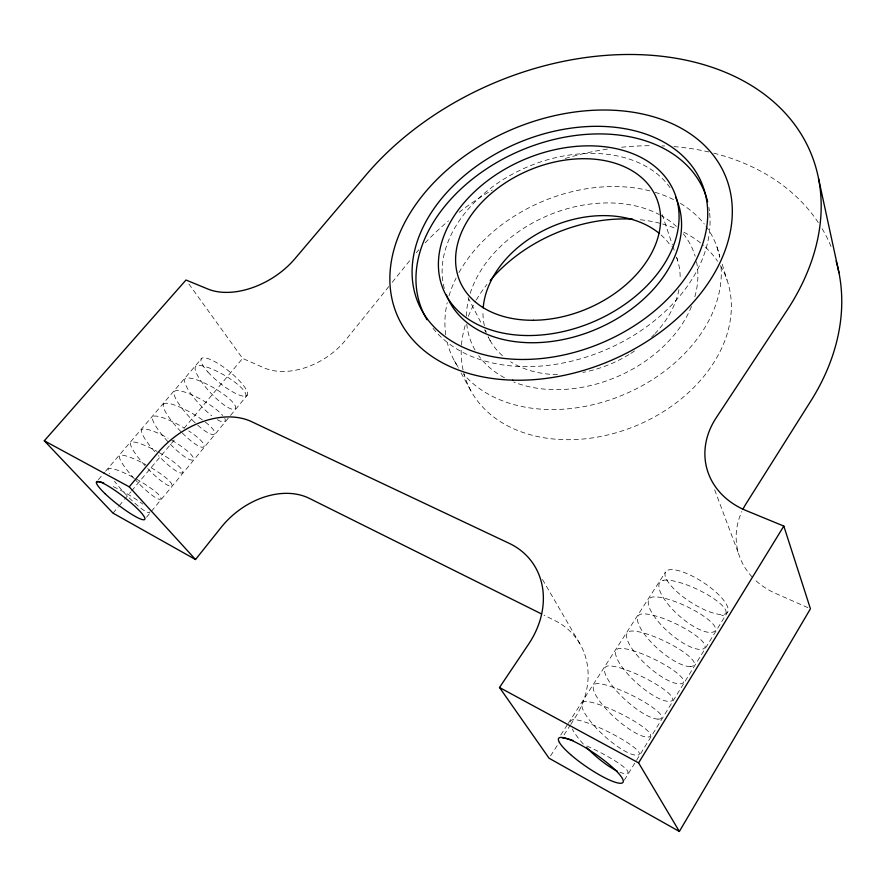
<?xml version="1.0" encoding="UTF-8"?>
<svg xmlns="http://www.w3.org/2000/svg" width="886" height="886" viewBox="0 0 886 886"><rect width="100%" height="100%" fill="white"/><g stroke="black" fill="none" stroke-linecap="round" stroke-linejoin="round"><path stroke-width="0.66" stroke-dasharray="4.43 3.32" d="M624.364 780.112L727.439 612.37A36.957 11.706 33.1 0 0 687.104 573.663A36.957 11.706 33.1 0 0 675.176 590.087A36.957 11.706 33.1 0 0 727.439 612.37M560.772 735.026L567.505 724.56M568.247 723.397L665.441 572.146M550.56 755.891L559.531 741.914M564.017 734.926L569.997 725.601M570.739 724.438L575.224 717.45A78.81 67.546 -39.7 0 0 555.123 620.698L544.015 615.172M388.821 286.543L345.75 339.925A61.854 42.03 -32 0 1 263.818 367.756L242.62 358.409L187.622 282.257M392.265 282.269L411.226 258.778M146.522 517.236L229.651 416.52M230.526 415.456L247.161 395.311M113.009 513.149L118.336 506.781M119.222 505.729L123.663 500.424M124.549 499.372L130.763 491.951M131.649 490.888L174.265 440.01M184.022 428.359L242.62 358.409M98.368 479.669L104.648 472.304M105.545 471.252L201.487 358.631M807.932 607.663L775.394 593.321A78.477 66.904 -11.3 0 1 754.008 578.901M542.498 579.499L580.275 644.476M454.463 360.912L458.405 368.089M461.03 372.862L470.876 390.804M468.052 297.463L482.106 324.929M484.62 329.825L485.871 332.272M488.374 337.178L490.246 340.844M714.659 489.825L738.758 554.149M662.174 214.589L672.352 244.746M672.795 246.053L674.567 251.303M676.782 257.848L677.668 260.473M717.007 247.128L719.809 256.342M722.212 264.238L727.018 280.031M752.17 577.019A78.477 66.904 -11.3 0 1 741.848 511.51M416.254 252.731A247.371 185.329 -22.8 0 1 418.856 249.741M425.114 242.908A247.371 185.329 -22.8 0 1 448.549 220.802M459.136 212.275A247.371 185.329 -22.8 0 1 492.217 190.025M565.279 158.45A247.371 185.329 -22.8 0 1 607.951 148.981M621.54 147.264A247.371 185.329 -22.8 0 1 651.299 145.681M662.008 145.88A247.371 185.329 -22.8 0 1 664.666 145.991M673.947 146.6A247.371 185.329 -22.8 0 1 708.756 151.949M713.751 153.156A247.371 185.329 -22.8 0 1 818.686 223.172M822.13 228.688A247.371 185.329 -22.8 0 1 831.888 248.601M720.418 265.689A139.822 104.326 -22.8 0 1 636.07 425.756A139.822 104.326 -22.8 0 1 463.699 372.596M463.09 370.049A139.822 104.326 -22.8 0 1 461.373 346.415M461.473 345.075A139.822 104.326 -22.8 0 1 465.626 324.032M468.373 316.269A139.822 104.326 -22.8 0 1 475.727 301.03M476.347 299.966A139.822 104.326 -22.8 0 1 486.957 284.428M640.345 219.761A139.822 104.326 -22.8 0 1 661.377 223.649M662.573 223.981A139.822 104.326 -22.8 0 1 676.317 228.743M683.848 232.232A139.822 104.326 -22.8 0 1 703.451 245.4M705.444 247.205A139.822 104.326 -22.8 0 1 717.594 261.248M705.92 226.14A143.355 104.792 -22.9 0 1 719.775 257.472M721.049 266.93A143.355 104.792 -22.9 0 1 622.88 395.001A143.355 104.792 -22.9 0 1 463.588 374.125M457.896 366.594A143.355 104.792 -22.9 0 1 447.286 342.594M445.769 334.864A143.355 104.792 -22.9 0 1 447.22 302.691M448.992 295.913A143.355 104.792 -22.9 0 1 456.091 278.049M458.97 272.578A143.355 104.792 -22.9 0 1 650.258 190.966M655.064 192.306A143.355 104.792 -22.9 0 1 674.213 199.937M680.393 203.359A143.355 104.792 -22.9 0 1 704.292 224.036M676.505 257.117A102.289 74.701 -23 0 1 680.116 279.611M678.942 289.722A102.289 74.701 -23 0 1 655.131 333.479M654.267 334.387A102.289 74.701 -23 0 1 651.598 337.079M634.509 350.989A102.289 74.701 -23 0 1 630.068 353.879M628.927 354.588A102.289 74.701 -23 0 1 586.909 371.577M585.613 371.865A102.289 74.701 -23 0 1 583.032 372.386M557.471 374.656A102.289 74.701 -23 0 1 510.624 361.776M502.484 355.696A102.289 74.701 -23 0 1 488.097 336.669M486.314 332.339A102.289 74.701 -23 0 1 485.561 330.124M484.354 325.594A102.289 74.701 -23 0 1 483.025 310.255M661.045 234.945A102.289 74.701 -23 0 1 671.167 246.651M683.316 233.838A120.064 87.725 -22.9 0 1 695.156 256.242M696.518 261.68A120.064 87.725 -22.9 0 1 694.834 296.799M691.479 306.478A120.064 87.725 -22.9 0 1 513.736 382.01M504.466 377.735A120.064 87.725 -22.9 0 1 478.684 355.696M475.062 350.07A120.064 87.725 -22.9 0 1 466.767 323.999M466.435 316.191A120.064 87.725 -22.9 0 1 468.616 299.136M470.189 293.432A120.064 87.725 -22.9 0 1 659.273 214.523M660.325 215.088A120.064 87.725 -22.9 0 1 676.395 226.473M708.855 207.379A153.056 108.347 -23.1 0 1 709.387 210.868M709.653 213.216A153.056 108.347 -23.1 0 1 603.1 350.934A153.056 108.347 -23.1 0 1 432.379 327.532M444.307 288.482A124.616 88.146 -23.1 0 1 524.523 168.185A124.616 88.146 -23.1 0 1 670.026 187.622M690.316 666.505A37.223 12.072 41.6 0 1 650.656 641.674A37.223 12.072 41.6 0 1 641.708 613.976A36.902 8.915 25.4 0 1 687.414 629.979A36.902 8.915 25.4 0 1 700.87 649.36A37.002 12.437 41.5 0 1 661.222 624.984A37.002 12.437 41.5 0 1 652.572 597.042A36.714 9.303 25.3 0 1 698.223 612.658A36.714 9.303 25.3 0 1 711.314 632.394A36.791 12.792 41.4 0 1 671.677 608.472A36.791 12.792 41.4 0 1 663.326 580.286M663.326 580.275A36.525 9.68 25.1 0 1 708.911 595.525A36.525 9.68 25.1 0 1 721.658 615.604M657.921 719.122A37.688 7.265 26 0 0 642.97 701.225A37.688 7.265 26 0 0 597.042 683.593A38.12 10.543 42.1 0 0 607.242 710.251A38.12 10.543 42.1 0 0 646.902 737.03A37.888 6.822 26.1 0 0 631.541 719.543A37.888 6.822 26.1 0 0 585.568 701.49A38.342 10.134 42.2 0 0 596.09 727.86A38.342 10.134 42.2 0 0 635.738 755.149A38.098 6.368 26.3 0 0 619.978 738.071A38.098 6.368 26.3 0 0 573.951 719.587A38.585 9.724 42.3 0 0 570.529 724.549M586.875 746.001A38.297 5.914 26.4 0 1 620.931 764.862A38.297 5.914 26.4 0 1 624.453 773.489A38.585 9.724 42.3 0 1 619.89 772.249M657.933 719.1A37.888 10.942 42 0 1 618.273 692.83A37.888 10.942 42 0 1 608.394 665.918A37.489 7.686 25.9 0 1 654.267 683.117A37.489 7.686 25.9 0 1 668.841 701.391A37.666 11.33 41.8 0 1 629.182 675.597A37.666 11.33 41.8 0 1 619.613 648.408A37.29 8.107 25.7 0 1 665.441 665.198A37.29 8.107 25.7 0 1 679.628 683.859A37.445 11.706 41.7 0 1 639.98 658.542A37.445 11.706 41.7 0 1 630.721 631.098A37.101 8.517 25.6 0 1 676.483 647.489A37.101 8.517 25.6 0 1 690.305 666.516M583.342 744.063A38.585 9.724 42.3 0 1 572.267 729.023M197.744 425.202A29.227 6.634 47 0 0 214.39 434.018A29.504 6.468 30 0 0 205.164 421.969M195.23 422.899A29.227 6.634 47 0 1 174.287 391.546A29.371 6.723 30 0 1 195.961 396.773A29.371 6.723 30 0 1 222.796 415.556M147.718 468.517A29.725 5.56 46.7 0 0 171.651 485.772A30.058 5.382 29.6 0 0 149.236 466.568M145.215 465.837A29.725 5.56 46.7 0 1 130.707 442.723A29.914 5.659 29.7 0 1 157.066 451.373M245.477 396.363A29.094 7.232 30.2 0 0 225.232 375.764A29.094 7.232 30.2 0 0 195.518 366.616A28.983 7.132 47.2 0 0 210.868 393.14A28.983 7.132 47.2 0 0 235.211 408.8A29.227 6.977 30.1 0 0 214.645 388.389A29.227 6.977 30.1 0 0 184.952 379.02A29.105 6.889 47.1 0 0 191.586 394.702A29.105 6.889 47.1 0 0 211.787 415.822M170.389 444.285A29.471 6.113 46.9 0 0 193.203 459.668A29.781 5.936 29.8 0 0 171.463 440.065M167.897 441.649A29.471 6.113 46.9 0 1 152.68 416.918A29.637 6.202 29.9 0 1 184.044 427.949M158.738 452.303A29.914 5.659 29.7 0 1 182.461 472.681A29.592 5.837 46.8 0 1 158.472 455.692M132.911 477.2A30.202 5.106 29.5 0 0 108.347 468.982A29.98 4.995 46.5 0 0 109.543 473.711M136.289 479.038A30.202 5.106 29.5 0 1 160.72 499.017A29.847 5.283 46.6 0 1 135.602 480.123M217.325 419.676A29.105 6.889 47.1 0 0 224.845 421.359A29.371 6.723 30 0 0 224.811 418.469M182.228 432.955A29.349 6.368 46.9 0 0 203.846 446.788A29.637 6.202 29.9 0 0 188.751 430.928M180.965 431.67A29.349 6.368 46.9 0 1 163.533 404.182M154.784 451.661A29.592 5.837 46.8 0 1 141.738 429.765A29.781 5.936 29.8 0 1 168.141 438.182M134.882 503.226A29.98 4.995 46.5 0 0 149.712 512.341A30.345 4.818 29.4 0 0 149.933 511.798M132.357 500.911A29.98 4.995 46.5 0 1 114.516 481.231M134.351 478.772A29.847 5.283 46.6 0 1 119.566 455.803A30.058 5.382 29.6 0 1 145.88 464.685M163.533 404.171A29.504 6.468 30 0 1 202.484 419.975M113.297 486.658A30.345 4.818 29.4 0 1 142.856 504.134M207.867 371.965A29.293 7.487 38.7 0 0 246.829 395.654A29.293 7.487 38.7 0 0 218.067 363.526A29.293 7.487 38.7 0 0 207.867 371.965"/><path stroke-width="1.33" d="M44.3 440.785L129.234 486.824L157.475 453.189A75.941 53.038 -38.2 0 1 251.502 421.625L509.24 543.362A85.277 69.928 -37.3 0 1 528.577 644.188L499.505 687.492L549.065 758.228L679.363 831.456L810.435 608.771L783.822 526.085L746.245 510.624A84.89 69.208 -13.7 0 1 716.154 417.871L786.879 310.565A264.848 187.378 -23.1 0 0 709.077 66.306A264.848 187.378 -23.1 0 0 366.007 174.974L294.828 258.834A65.83 41.974 -31.4 0 1 207.9 289.035L186.005 280.02L44.3 440.785L113.009 513.149L195.518 559.52L221.19 527.347A70.78 52.263 -39.8 0 1 309.402 498.397L541.545 613.943M679.363 831.456L638.596 762.868L783.822 526.085M499.505 687.492L638.596 762.868M129.234 486.824L195.518 559.52M818.531 178.485L838.976 272.755M742.966 509.195A78.477 66.904 -11.3 0 1 746.167 503.558L810.812 401.026A247.371 185.329 -22.8 0 0 836.14 261.093M490.202 280.452A139.822 104.326 -22.8 0 1 632.626 219.141M483.18 307.841A102.289 74.701 -23 0 1 552.476 226.34A102.289 74.701 -23 0 1 659.195 233.361M427.03 319.724A153.056 108.347 -23.1 0 1 521.511 150.177A153.056 108.347 -23.1 0 1 707.648 201.698M675.597 197.224A124.616 88.146 -23.1 0 1 596.455 329.127A124.616 88.146 -23.1 0 1 446.444 295.038M617.132 771.042A38.585 9.724 42.3 0 1 586.454 747.374M562.211 737.894A38.297 5.914 26.4 0 1 572.954 740.486M97.006 482.294A30.345 4.818 29.4 0 1 101.613 482.228M102.61 482.493A30.345 4.818 29.4 0 1 103.706 482.815M512.706 380.149A178.274 125.668 -23.1 0 0 727.517 181.597A178.274 125.668 -23.1 0 0 443.033 173.59A178.274 125.668 -23.1 0 0 512.706 380.149M570.562 754.551A38.984 7.775 34.4 0 0 622.924 782.449A38.984 7.775 34.4 0 0 578.979 743.996A38.984 7.775 34.4 0 0 570.562 754.551M104.969 493.591A30.556 4.873 37.9 0 0 144.551 519.573A30.556 4.873 37.9 0 0 112.389 488.684A30.556 4.873 37.9 0 0 104.969 493.591M525.165 359.45A153.909 108.402 -23.1 0 0 701.69 183.003A153.909 108.402 -23.1 0 0 452.846 186.171A153.909 108.402 -23.1 0 0 525.165 359.45M533.438 320.267A106.752 75.1 -23.1 0 0 656.592 198.32A106.752 75.1 -23.1 0 0 484.265 199.837A106.752 75.1 -23.1 0 0 533.438 320.267M526.561 335.528A125.314 88.19 -23.1 0 0 675.232 194.654A125.314 88.19 -23.1 0 0 474.409 191.83A125.314 88.19 -23.1 0 0 526.561 335.528"/></g></svg>
